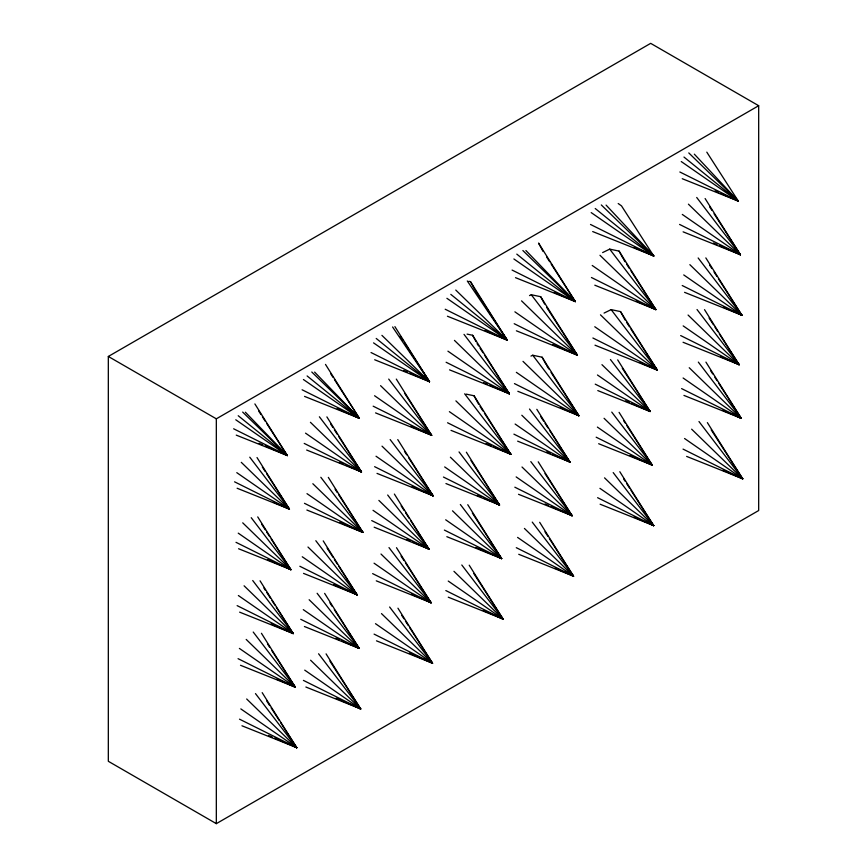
<?xml version="1.0" encoding="UTF-8"?>
<svg xmlns="http://www.w3.org/2000/svg" width="867" height="867" viewBox="0 0 867 867"><rect width="100%" height="100%" fill="white"/><g stroke="black" fill="none" stroke-linecap="round" stroke-linejoin="round"><path stroke-width="1.3" d="M108.321 356.467L650.673 43.35L758.679 105.709L758.679 510.533L216.327 823.65L108.321 761.291L108.321 356.467L216.327 418.826L758.679 105.709M602.63 252.579L609.707 249.132L619.092 251.105L655.831 309.573L594.816 285.2M529.52 295.593L531.276 294.737L540.672 296.698L577.4 355.177L516.385 330.804M604.071 313.074L611.148 309.627L620.544 311.6L657.273 370.068L595.011 345.196M530.972 356.088L532.728 355.232L542.113 357.204L578.853 415.672L517.837 391.299M468.863 281.309L470.478 281.645L507.206 340.113L447.437 316.238M467.085 334.12L472.602 335.269L509.33 393.748L449.561 369.862M466.197 394.127L474.043 395.764L510.782 454.243L451.013 430.368M682.253 178.71L738.283 201.09L706.8 152.148M683.12 231.847L740.407 254.725L705.109 198.543M592.692 231.565L653.707 255.949L621.487 205.858L618.204 203.528M684.572 292.342L741.859 315.22L705.836 257.9M683.066 342.281L739.107 364.671L704.524 309.638M515.507 277.668L575.276 301.543L538.548 243.074L543.067 251.452M683.944 395.417L741.22 418.295L705.933 362.124M597.797 390.583L650.098 411.478L617.683 359.881M686.631 456.41L742.672 478.801L707.374 422.619M598.663 443.72L652.212 465.113L619.081 412.367M374.685 359.762L429.479 381.653L394.908 326.621M517.653 441.162L569.955 462.057L536.825 409.322M375.563 412.898L431.603 435.277L396.306 379.096M600.116 504.215L653.664 525.608L619.807 471.713M304.555 396.403L359.339 418.295L325.493 364.4M518.531 494.298L572.079 515.692L538.223 461.808M445.952 483.558L499.5 504.952L466.37 452.206M377.015 473.393L433.045 495.772L397.758 439.591M306.669 450.038L361.463 471.919L326.892 416.886M236.247 435.126L287.302 455.522L254.887 403.924M518.737 554.295L573.521 576.187L539.675 522.302M446.83 536.684L501.614 558.576L467.768 504.692M374.154 527.201L428.948 549.093L394.377 494.06M306.875 510.034L362.905 532.414L328.333 477.381M237.125 488.251L289.426 509.146L257.011 457.548M448.272 597.19L503.066 619.071L469.21 565.186M376.278 580.836L431.072 602.728L396.501 547.695M303.537 573.39L357.085 594.784L323.228 540.889M238.577 548.746L290.868 569.641L257.737 516.905M376.484 640.832L432.514 663.222L397.942 608.19M304.415 626.527L359.209 648.408L324.637 593.375M239.639 612.156L293.176 633.549L260.046 580.803M305.867 687.022L360.65 708.913L326.079 653.87M240.506 665.292L295.3 687.173L261.444 633.289M241.958 725.787L296.752 747.679L262.181 692.646M714.928 190.978L718.613 192.572M721.073 193.634L738.283 201.09L735.649 198.131M713.357 243.009L717.042 244.602M719.502 245.664L740.407 254.725L714.05 213.748M634.037 247.42L653.707 255.949L651.951 253.966M723.414 307.232L741.859 315.22L718.418 278.795M636.15 301.055L655.831 309.573L630.927 270.872M720.661 356.673L739.107 364.671L719.328 333.936M554.381 292.493L575.276 301.543L551.119 263.98M640.063 362.612L657.273 370.068L630.916 329.092M722.775 410.308L741.22 418.295L718.526 383.008M552.81 344.524L577.4 355.177L546.644 307.362M485.076 330.522L507.206 340.113L475.723 291.16M625.497 400.825L629.193 402.418M631.653 403.491L650.098 411.478L622.268 368.215M723.002 470.272L742.672 478.801L711.189 429.848M560.407 407.685L578.853 415.672L551.022 372.409M483.515 382.553L487.2 384.157M489.66 385.219L509.33 393.748L484.436 355.037M630.081 455.522L652.212 465.113L626.581 425.263M403.654 370.458L407.349 372.062M409.809 373.124L429.479 381.653L404.586 342.942M546.589 451.935L550.285 453.539M552.745 454.601L569.955 462.057L549.45 430.184M486.192 443.59L491.101 445.714M493.561 446.787L510.782 454.243L484.415 413.256M633.994 517.079L653.664 525.608L630.959 490.31M410.698 426.228L431.603 435.277L404.51 393.163M337.209 408.704L359.339 418.295L334.445 379.583M545.029 503.965L548.713 505.569M551.174 506.631L572.079 515.692L544.985 473.566M477.37 495.36L481.055 496.954M483.515 498.026L499.5 504.952L470.944 460.55M412.15 486.723L433.045 495.772L408.888 458.209M339.333 462.339L343.018 463.932M345.478 464.994L361.463 471.919L338.759 436.632M555.086 568.199L573.521 576.187L549.364 538.624M259.027 443.265L262.712 444.858M265.172 445.931L287.302 455.522L266.798 423.638M475.799 547.391L501.614 558.576L472.331 513.036M406.818 539.502L410.503 541.106M412.963 542.168L428.948 549.093L410.644 520.634M339.55 522.302L362.905 532.414L338.748 494.851M273.441 502.221L289.426 509.146L266.722 473.859M483.396 610.552L503.066 619.071L473.783 573.542M411.392 594.198L431.072 602.728L405.442 562.878M333.73 584.661L357.085 594.784L338.78 566.324M267.513 559.518L290.868 569.641L271.1 538.906M409.159 653.1L432.514 663.222L409.82 627.925M335.843 638.285L339.539 639.889M341.988 640.951L359.209 648.408L334.315 609.707M271.046 623.958L293.176 633.549L276.335 607.366M336.06 698.249L360.65 708.913L329.904 661.098M276.855 679.186L295.3 687.173L271.87 650.749M268.467 735.422L272.162 737.026M274.622 738.088L296.752 747.679L280.637 722.634M679.858 171.991L738.283 201.09L694.326 154.163M679.587 224.434L740.407 254.725L696.71 197.47M590.503 224.466L653.707 255.949L606.087 205.1M682.231 285.525L741.859 315.22L698.152 257.965M591.435 277.505L655.831 309.573L609.707 249.132M680.671 335.572L739.107 364.671L697.025 309.53M512.083 270.07L575.276 301.543L572.643 298.584M592.887 338L657.273 370.068L611.148 309.627M681.603 388.6L741.22 418.295L698.336 362.103M514.207 323.705L577.4 355.177L531.276 294.737M445.204 309.237L507.206 340.113L467.302 280.973M595.239 384.157L650.098 411.478L610.444 359.523M683.044 449.106L742.672 478.801L698.975 421.535M514.456 383.604L578.853 415.672L532.728 355.232M446.126 362.265L509.33 393.748L464.018 334.369M596.171 437.196L652.212 465.113L611.755 412.096M371.043 352.544L429.479 381.653L392.588 326.978M513.914 434.15L569.955 462.057L529.499 409.04M447.578 422.771L510.782 454.243L464.658 393.802M597.612 497.691L653.664 525.608L613.197 472.591M373.168 406.179L431.603 435.277L388.709 379.085M514.835 487.189L572.079 515.692L530.81 461.612M302.106 389.782L359.339 418.295L355.828 414.339M443.449 477.034L499.5 504.952L459.033 451.924M374.62 466.674L433.045 495.772L390.161 439.58M516.288 547.684L573.521 576.187L532.251 522.107M304.219 443.416L361.463 471.919L319.381 416.789M444.381 530.073L501.614 558.576L460.344 504.496M233.646 428.797L287.302 455.522L283.78 451.566M371.715 520.59L428.948 549.093L387.679 495.014M304.48 503.315L362.905 532.414L320.833 477.283M234.567 481.824L289.426 509.146L249.772 457.191M445.833 590.568L503.066 619.071L461.797 564.991M372.637 573.618L431.072 602.728L388.99 547.586M299.852 566.27L357.085 594.784L315.816 540.705M236.019 542.33L290.868 569.641L251.224 517.686M374.089 634.124L432.514 663.222L389.63 607.019M300.773 619.309L359.209 648.408L317.127 593.277M237.135 605.632L293.176 633.549L252.72 580.532M303.417 680.4L360.65 708.913L318.579 653.772M238.067 658.671L295.3 687.173L253.218 632.043M239.509 719.166L296.752 747.679L255.483 693.6M734.956 198.879L738.283 201.09L688.788 152.928M737.069 252.503L740.407 254.725L688.42 204.168M651.485 254.465L653.707 255.949L601.297 204.937M739.638 313.746L741.859 315.22L740.093 313.247M736.885 363.186L739.107 364.671L737.34 362.699M652.493 307.352L655.831 309.573L653.187 306.615M571.949 299.332L575.276 301.543L525.911 250.53M738.998 416.821L741.22 418.295L739.464 416.323M653.946 367.857L657.273 370.068L653.761 366.123M572.957 352.219L577.4 355.177L521.566 300.871M645.655 408.52L650.098 411.478L648.332 409.506M740.451 477.316L742.672 478.801L740.028 475.831M504.984 338.639L507.206 340.113L505.45 338.141M576.631 414.198L578.853 415.672L577.097 413.7M649.99 463.628L652.212 465.113L648.7 461.157M507.108 392.263L509.33 393.748L506.696 390.789M566.628 459.846L569.955 462.057L567.321 459.098M651.442 524.123L653.664 525.608L651.908 523.635M427.258 380.169L429.479 381.653L425.957 377.698M507.444 452.021L510.782 454.243L507.26 450.298M568.741 513.47L572.079 515.692L570.313 513.719M429.382 433.803L431.603 435.277L429.837 433.305M497.279 503.467L499.5 504.952L495.1 500.01M357.117 416.81L359.339 418.295L314.623 372.095M571.299 574.713L573.521 576.187L571.765 574.214M429.718 493.561L433.045 495.772L430.411 492.814M499.403 557.102L501.614 558.576L498.98 555.617M359.241 470.445L361.463 471.919L359.697 469.947M426.727 547.619L428.948 549.093L426.315 546.134M285.08 454.037L287.302 455.522L245.383 412.204M500.844 617.597L503.066 619.071L499.544 615.126M359.577 530.203L362.905 532.414L360.271 529.455M428.851 601.243L431.072 602.728L427.55 598.772M287.205 507.672L289.426 509.146L286.782 506.187M354.863 593.299L357.085 594.784L355.329 592.811M430.292 661.738L432.514 663.222L430.758 661.25M287.541 567.43L290.868 569.641L288.234 566.682M355.871 646.197L359.209 648.408L356.565 645.449M289.849 631.328L293.176 633.549L289.665 629.605M356.218 705.955L360.65 708.913L310.592 660.221M293.079 685.699L295.3 687.173L293.545 685.201M294.531 746.194L296.752 747.679L293.23 743.723M681.267 161.565L738.283 201.09L683.976 157.057M682.296 214.431L740.407 254.725M683.738 274.926L741.859 315.22L689.861 264.663M591.207 212.61L653.707 255.949L595.228 208.513M683.185 325.894L739.107 364.671L688.073 315.046M592.226 265.475L655.831 309.573L599.986 255.277M513.882 258.973L575.276 301.543L522.877 250.541M683.109 378.001L741.22 418.295L689.232 367.738M594.773 326.74L657.273 370.068L600.473 314.829M514.9 311.838L577.4 355.177M597.461 374.988L650.098 411.478L601.958 364.671M684.562 438.507L742.672 478.801L691.638 429.176M446.906 298.302L507.206 340.113L455.771 290.055M597.385 427.095L652.212 465.113L604.071 418.295M516.353 372.333L578.853 415.672L523.007 361.366M447.925 351.168L509.33 393.748L454.449 340.384M515.128 424.05L569.955 462.057L521.815 415.25M599.931 488.349L653.664 525.608L604.559 477.858M373.558 342.877L429.479 381.653L381.924 335.366M449.377 411.662L510.782 454.243L455.901 400.879M516.158 476.915L572.079 515.692L522.01 467.01M374.577 395.742L431.603 435.277L380.57 385.663M444.673 466.934L499.5 504.952L450.396 457.202M303.417 379.518L359.339 418.295L311.784 372.008M517.599 537.41L573.521 576.187L524.427 528.437M376.029 456.237L433.045 495.772L382.022 446.158M445.692 519.799L501.614 558.576L452.52 510.826M305.542 433.153L361.463 471.919L310.429 422.305M373.027 510.316L428.948 549.093L378.879 500.411M235.77 419.78L287.302 455.522L242.662 412.074M448.239 581.063L503.066 619.071L453.961 571.32M306.994 493.648L362.905 532.414L312.846 483.732M374.056 563.192L431.072 602.728L381.003 554.035M236.789 472.656L289.426 509.146L241.286 462.339M302.258 556.766L357.085 594.784L307.98 547.034M375.498 623.687L432.514 663.222L381.491 613.598M238.241 533.151L290.868 569.641L242.727 522.834M303.287 609.642L359.209 648.408L309.14 599.726M238.36 595.531L293.176 633.549L244.082 585.799M304.729 670.137L360.65 708.913M239.379 648.408L295.3 687.173L246.195 639.434M240.831 708.903L296.752 747.679L246.683 698.986M516.797 254.118L575.276 301.543M450.818 294.379L507.206 340.113M376.213 338.455L429.479 381.653M307.124 375.953L359.339 418.295M238.219 415.716L287.302 455.522M709.65 206.91L711.85 210.323M709.639 265.129L711.829 268.542M714.029 271.967L716.955 276.519M709.076 317.994L713.476 324.822M714.939 327.097L717.865 331.66M710.474 370.491L712.663 373.905M714.863 377.318L717.063 380.732M623.611 259.482L625.074 261.758M626.538 264.034L629.464 268.597M626.527 322.253L629.453 326.816M546.73 257.152L549.656 261.704M623.655 420.712L625.118 422.988M623.644 478.931L625.107 481.207M626.57 483.483L629.496 488.034M546.633 365.581L548.833 368.995M540.661 416.528L543.598 421.08M545.061 423.356L547.987 427.908M477.11 343.657L478.573 345.933M480.036 348.209L482.973 352.761M480.025 406.428L482.952 410.98M544.964 531.785L547.901 536.348M400.186 336.114L403.122 340.666M404.488 451.382L406.688 454.796M330.782 373.894L332.982 377.308M401.128 505.829L404.055 510.392M405.518 512.668L409.181 518.358M330.706 424.115L332.906 427.529M334.369 429.804L337.296 434.356M401.053 556.05L403.979 560.602M335.085 489.161L337.285 492.575M401.768 615.407L403.957 618.821M405.42 621.097L408.357 625.649M258.745 411.121L260.945 414.534M262.408 416.81L265.335 421.362M327.065 548.107L332.917 557.21M334.391 559.486L337.317 564.049M262.333 467.031L265.259 471.583M329.915 602.879L332.115 606.293M261.585 524.112L265.248 529.802M266.711 532.078L269.637 536.63M263.893 588.01L265.356 590.286M266.819 592.562L270.482 598.263M271.945 600.538L274.872 605.09M267.48 643.921L269.67 647.335M266.733 701.002L269.659 705.554M271.122 707.83L279.174 720.358M619.092 251.105L623.048 258.442M620.544 311.6L625.053 319.977M540.672 296.698L544.617 304.035M542.113 357.204L546.069 364.53M470.478 281.645L474.997 290.022M472.602 335.269L475.983 341.555M474.043 395.764L478.562 404.152M216.327 418.826L216.327 823.65"/></g></svg>
